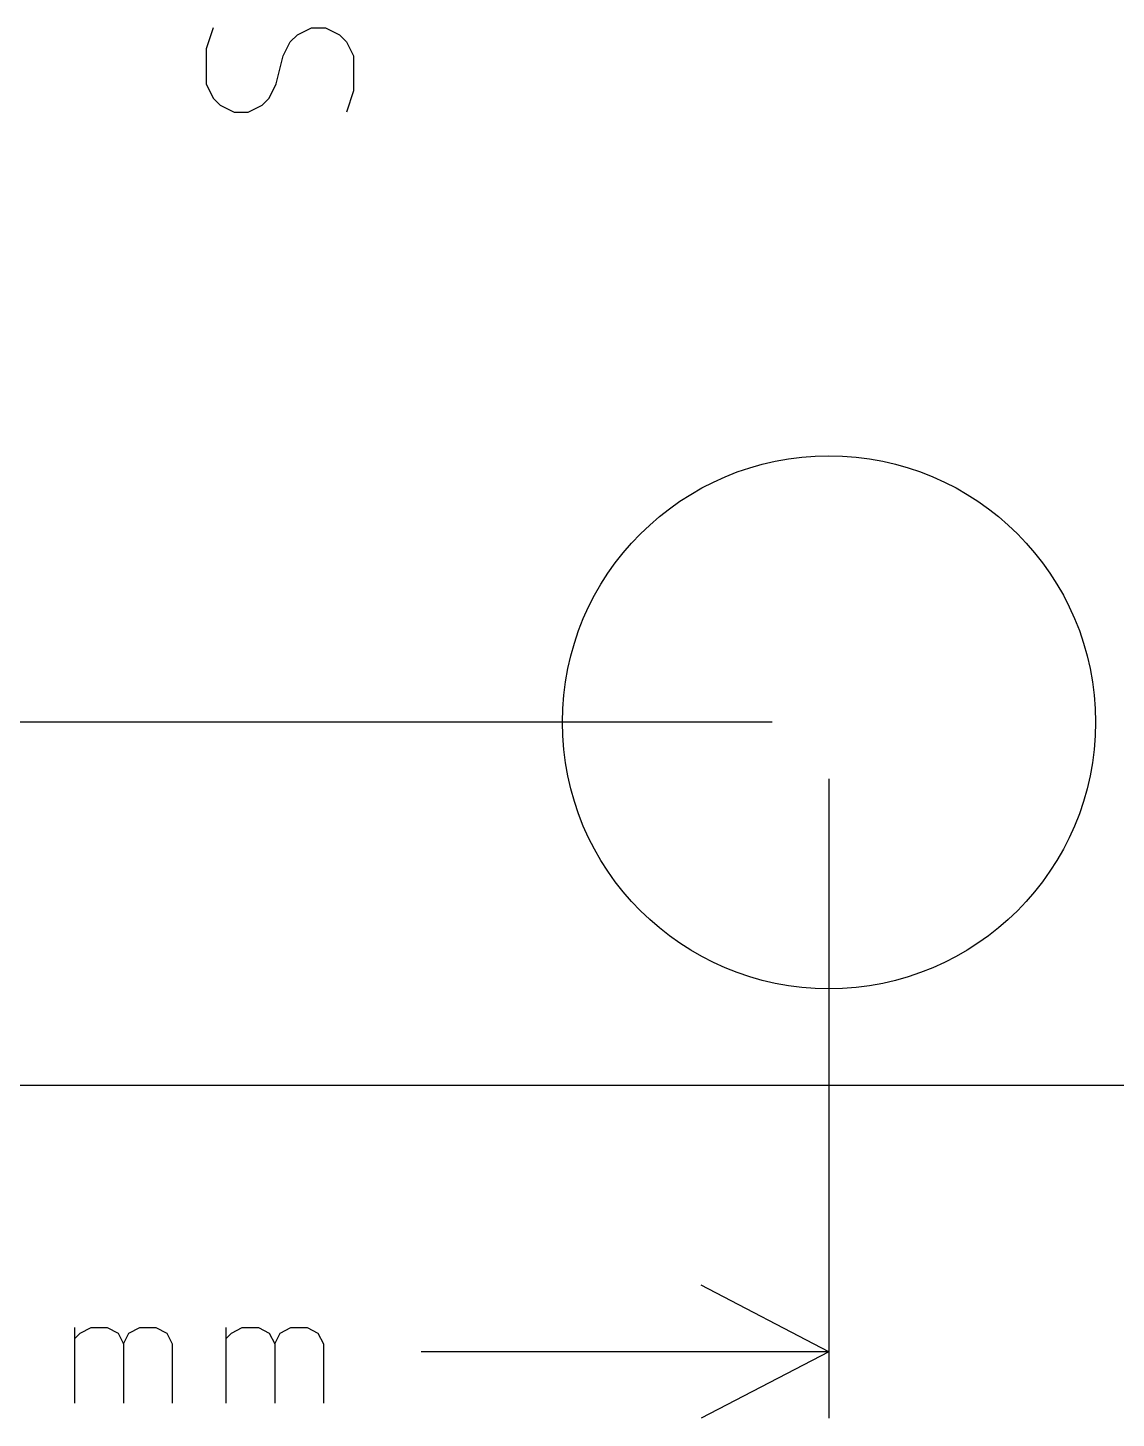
# Model space of a CAD drawing. Extents: x 89 to 133.4, y -135.3 to -104.8.
# Drawn here: x 103.14 to 112.73, y -135.34 to -123.08 of the extents above; entities that cross this region are included whole.
import ezdxf

# ---------------------------------------------------------------- set-up
doc = ezdxf.new("R2010")
doc.units = 0
doc.layers.add('BLACK', color=7, linetype='CONTINUOUS')

msp = doc.modelspace()

# ---------------------------------------------------------------- linework, layer by layer
at = {"layer": 'BLACK', "linetype": 'CONTINUOUS'}
for p, q in [((104.7709, -123.076191), (104.708995, -123.261905)), ((105.513757, -123.138095), (105.637566, -123.076191)), ((105.637566, -123.076191), (105.761376, -123.076191)), ((105.761376, -123.076191), (105.885185, -123.138095)), ((105.389947, -123.32381), (105.451852, -123.2)), ((105.451852, -123.2), (105.513757, -123.138095)), ((105.885185, -123.138095), (105.94709, -123.2)), ((105.94709, -123.2), (106.008995, -123.32381)), ((104.708995, -123.261905), (104.708995, -123.571429)), ((105.328042, -123.571429), (105.389947, -123.32381)), ((106.008995, -123.32381), (106.008995, -123.633333)), ((104.708995, -123.571429), (104.7709, -123.695238)), ((105.266138, -123.695238), (105.328042, -123.571429)), ((104.7709, -123.695238), (104.832804, -123.757143)), ((105.204233, -123.757143), (105.266138, -123.695238)), ((106.008995, -123.633333), (105.94709, -123.819048)), ((104.832804, -123.757143), (104.956614, -123.819048)), ((104.956614, -123.819048), (105.080423, -123.819048)), ((105.080423, -123.819048), (105.204233, -123.757143)), ((109.7, -129.2), (91.86358, -129.2)), ((110.2, -129.7), (110.2, -135.33642)), ((98.2, -132.4), (130.2, -132.4)), ((110.2, -134.75), (109.073496, -134.163579)), ((103.552381, -135.204819), (103.552381, -134.538152)), ((103.552381, -134.63339), (103.6, -134.585771)), ((103.6, -134.585771), (103.695238, -134.538152)), ((103.695238, -134.538152), (103.838095, -134.538152)), ((103.838095, -134.538152), (103.933333, -134.585771)), ((103.933333, -134.585771), (103.980952, -134.681009)), ((103.980952, -134.681009), (104.028571, -134.585771)), ((104.028571, -134.585771), (104.123809, -134.538152)), ((104.123809, -134.538152), (104.266666, -134.538152)), ((104.266666, -134.538152), (104.361905, -134.585771)), ((104.361905, -134.585771), (104.409524, -134.681009)), ((104.885714, -135.204819), (104.885714, -134.538152)), ((104.885714, -134.63339), (104.933333, -134.585771)), ((104.933333, -134.585771), (105.028571, -134.538152)), ((105.028571, -134.538152), (105.171428, -134.538152)), ((105.171428, -134.538152), (105.266666, -134.585771)), ((105.266666, -134.585771), (105.314285, -134.681009)), ((105.314285, -134.681009), (105.361904, -134.585771)), ((105.361904, -134.585771), (105.457142, -134.538152)), ((105.457142, -134.538152), (105.599999, -134.538152)), ((105.599999, -134.538152), (105.695238, -134.585771)), ((105.695238, -134.585771), (105.742857, -134.681009)), ((103.980952, -134.681009), (103.980952, -135.204819)), ((104.409524, -134.681009), (104.409524, -135.204819)), ((105.314285, -134.681009), (105.314285, -135.204819)), ((105.742857, -134.681009), (105.742857, -135.204819)), ((110.2, -134.75), (106.605952, -134.75)), ((110.2, -134.75), (109.073496, -135.336421))]:
    msp.add_line(p, q, dxfattribs=at)
at = {"layer": 'BLACK'}
msp.add_circle((110.2, -129.2), 2.35, dxfattribs=at)

doc.saveas('drawing.dxf')
